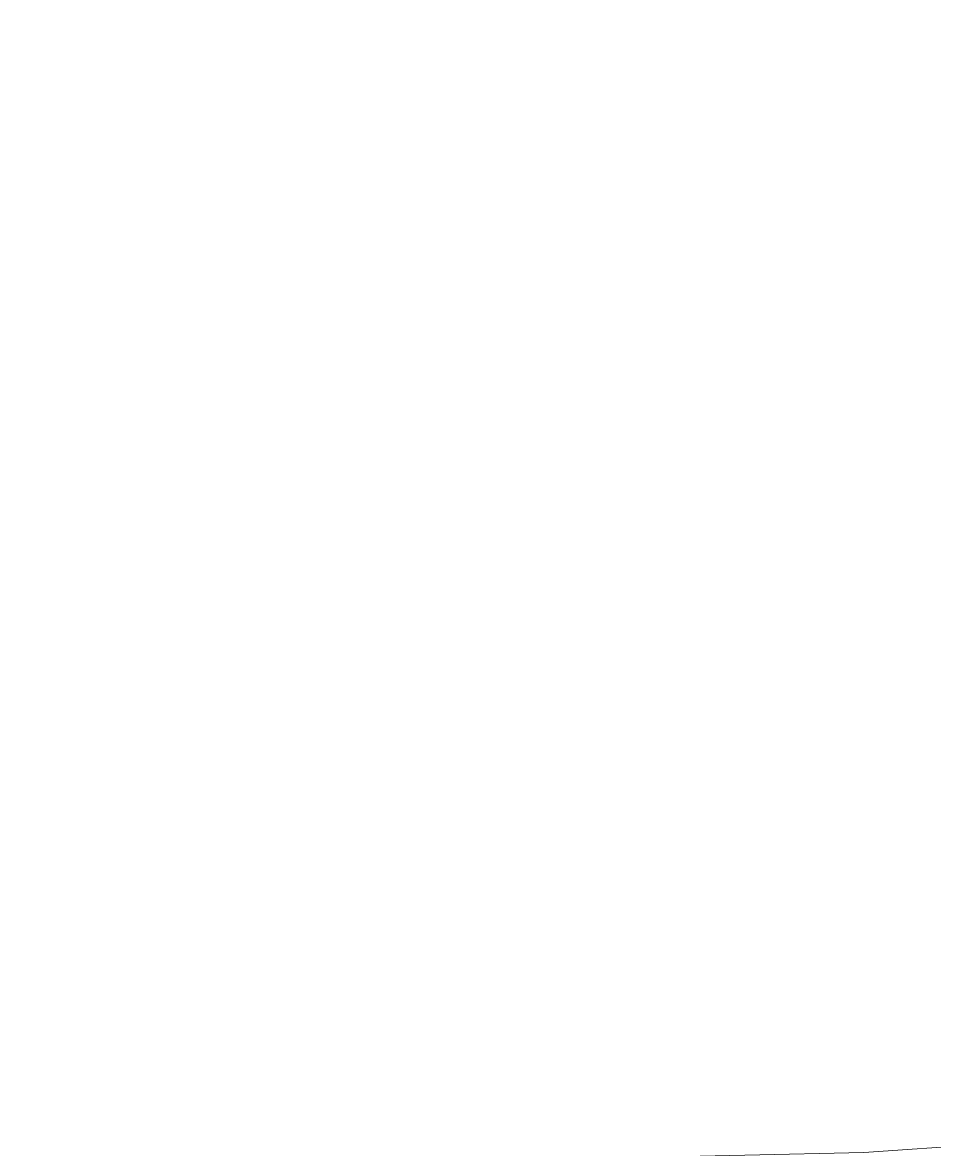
# Model space of a CAD drawing. Header units: millimetres. Extents: x -199 to 251, y -179 to 271.
# Drawn here: x 83.036 to 86.351, y -111.353 to -107.257 of the extents above; entities that cross this region are included whole.
import ezdxf

# ---------------------------------------------------------------- set-up
doc = ezdxf.new("R2010")
doc.units = ezdxf.units.MM
doc.header["$MEASUREMENT"] = 0
doc.layers.add('Camada 1', color=7, linetype='Continuous')

msp = doc.modelspace()

# ---------------------------------------------------------------- linework, layer by layer
at = {"layer": 'Camada 1', "color": 250, "lineweight": 18}
msp.add_open_spline([(95.1822, -108.6536), (95.1822, -108.6536), (95.3412, -108.3294), (95.3412, -108.3294), (95.3412, -108.3294), (95.3412, -108.3294), (95.4387, -108.0319), (95.4387, -108.0319), (95.4387, -108.0319), (95.4387, -108.0319), (95.4627, -107.8951), (95.4627, -107.8951), (95.4627, -107.8951), (95.4627, -107.8951), (95.4695, -107.7671), (95.4695, -107.7671), (95.4695, -107.7671), (95.4695, -107.7671), (95.4581, -107.6488), (95.4581, -107.6488), (95.4581, -107.6488), (95.4581, -107.6488), (95.428, -107.5408), (95.428, -107.5408), (95.428, -107.5408), (95.428, -107.5408), (95.3786, -107.444), (95.3786, -107.444), (95.3786, -107.444), (95.3786, -107.444), (95.3091, -107.3591), (95.3091, -107.3591), (95.3091, -107.3591), (95.3091, -107.3591), (95.1966, -107.2889), (95.1966, -107.2889), (95.1966, -107.2889), (95.1966, -107.2889), (95.0446, -107.2572), (95.0446, -107.2572), (95.0446, -107.2572), (95.0446, -107.2572), (94.8597, -107.262), (94.8597, -107.262), (94.8597, -107.262), (94.8597, -107.262), (94.6488, -107.3018), (94.6488, -107.3018), (94.6488, -107.3018), (94.6488, -107.3018), (94.4185, -107.3747), (94.4185, -107.3747), (94.4185, -107.3747), (94.4185, -107.3747), (94.1754, -107.4791), (94.1754, -107.4791), (94.1754, -107.4791), (94.1754, -107.4791), (93.9264, -107.6132), (93.9264, -107.6132), (93.9264, -107.6132), (93.9264, -107.6132), (93.6781, -107.7753), (93.6781, -107.7753), (93.6781, -107.7753), (93.6781, -107.7753), (92.2944, -108.7409), (92.2944, -108.7409), (92.2944, -108.7409), (92.2944, -108.7409), (91.0868, -109.529), (91.0868, -109.529), (91.0868, -109.529), (91.0868, -109.529), (90.5385, -109.8613), (90.5385, -109.8613), (90.5385, -109.8613), (90.5385, -109.8613), (90.0217, -110.1548), (90.0217, -110.1548), (90.0217, -110.1548), (90.0217, -110.1548), (89.5321, -110.4115), (89.5321, -110.4115), (89.5321, -110.4115), (89.5321, -110.4115), (89.0657, -110.6332), (89.0657, -110.6332), (89.0657, -110.6332), (89.0657, -110.6332), (88.618, -110.8218), (88.618, -110.8218), (88.618, -110.8218), (88.618, -110.8218), (88.1851, -110.9792), (88.1851, -110.9792), (88.1851, -110.9792), (88.1851, -110.9792), (87.7627, -111.1073), (87.7627, -111.1073), (87.7627, -111.1073), (87.7627, -111.1073), (87.3466, -111.208), (87.3466, -111.208), (87.3466, -111.208), (87.3466, -111.208), (86.9326, -111.2831), (86.9326, -111.2831), (86.9326, -111.2831), (86.9326, -111.2831), (86.5164, -111.3345), (86.5164, -111.3345), (86.5164, -111.3345), (86.5164, -111.3345), (86.0941, -111.3641), (86.0941, -111.3641), (86.0941, -111.3641), (86.0941, -111.3641), (85.6613, -111.3738), (85.6613, -111.3738), (85.6613, -111.3738), (85.6613, -111.3738), (85.0128, -111.3889), (85.0128, -111.3889), (85.0128, -111.3889), (85.0128, -111.3889), (84.4641, -111.4337), (84.4641, -111.4337), (84.4641, -111.4337), (84.4641, -111.4337), (84.0108, -111.5097), (84.0108, -111.5097), (84.0108, -111.5097), (84.0108, -111.5097), (83.6491, -111.6186), (83.6491, -111.6186), (83.6491, -111.6186), (83.6491, -111.6186), (83.5013, -111.6859), (83.5013, -111.6859), (83.5013, -111.6859), (83.5013, -111.6859), (83.3749, -111.762), (83.3749, -111.762), (83.3749, -111.762), (83.3749, -111.762), (83.2693, -111.8472), (83.2693, -111.8472), (83.2693, -111.8472), (83.2693, -111.8472), (83.184, -111.9416), (83.184, -111.9416), (83.184, -111.9416), (83.184, -111.9416), (83.1186, -112.0454), (83.1186, -112.0454), (83.1186, -112.0454), (83.1186, -112.0454), (83.0725, -112.1588), (83.0725, -112.1588), (83.0725, -112.1588), (83.0725, -112.1588), (83.0451, -112.2821), (83.0451, -112.2821), (83.0451, -112.2821), (83.0451, -112.2821), (83.0362, -112.4154), (83.0362, -112.4154), (83.0362, -112.4154), (83.0362, -112.4154), (83.0592, -112.8188), (83.0592, -112.8188), (83.0592, -112.8188), (83.0592, -112.8188), (83.1221, -113.1491), (83.1221, -113.1491), (83.1221, -113.1491), (83.1221, -113.1491), (83.1654, -113.2763), (83.1654, -113.2763), (83.1654, -113.2763), (83.1654, -113.2763), (83.2151, -113.3724), (83.2151, -113.3724), (83.2151, -113.3724), (83.2151, -113.3724), (83.27, -113.4331), (83.27, -113.4331), (83.27, -113.4331), (83.27, -113.4331), (83.3288, -113.4543), (83.3288, -113.4543), (83.3288, -113.4543), (83.3288, -113.4543), (83.516, -113.4751), (83.516, -113.4751), (83.516, -113.4751), (83.516, -113.4751), (83.8095, -113.5317), (83.8095, -113.5317), (83.8095, -113.5317), (83.8095, -113.5317), (84.5538, -113.7182), (84.5538, -113.7182), (84.5538, -113.7182), (84.5538, -113.7182), (84.7932, -113.7744), (84.7932, -113.7744), (84.7932, -113.7744), (84.7932, -113.7744), (85.0497, -113.812), (85.0497, -113.812), (85.0497, -113.812), (85.0497, -113.812), (85.3242, -113.8309), (85.3242, -113.8309), (85.3242, -113.8309), (85.3242, -113.8309), (85.6174, -113.8309), (85.6174, -113.8309), (85.6174, -113.8309), (85.6174, -113.8309), (85.9301, -113.8117), (85.9301, -113.8117), (85.9301, -113.8117), (85.9301, -113.8117), (86.2632, -113.7731), (86.2632, -113.7731), (86.2632, -113.7731), (86.2632, -113.7731), (86.6176, -113.7151), (86.6176, -113.7151), (86.6176, -113.7151), (86.6176, -113.7151), (86.9939, -113.6374), (86.9939, -113.6374), (86.9939, -113.6374), (86.9939, -113.6374), (87.8159, -113.4222), (87.8159, -113.4222), (87.8159, -113.4222), (87.8159, -113.4222), (88.736, -113.1259), (88.736, -113.1259), (88.736, -113.1259), (88.736, -113.1259), (89.7605, -112.7472), (89.7605, -112.7472), (89.7605, -112.7472), (89.7605, -112.7472), (90.8961, -112.2846), (90.8961, -112.2846), (90.8961, -112.2846), (90.8961, -112.2846), (91.3805, -112.0584), (91.3805, -112.0584), (91.3805, -112.0584), (91.3805, -112.0584), (91.8618, -111.7936), (91.8618, -111.7936), (91.8618, -111.7936), (91.8618, -111.7936), (92.3349, -111.4962), (92.3349, -111.4962), (92.3349, -111.4962), (92.3349, -111.4962), (92.7943, -111.172), (92.7943, -111.172), (92.7943, -111.172), (92.7943, -111.172), (93.2348, -110.8271), (93.2348, -110.8271), (93.2348, -110.8271), (93.2348, -110.8271), (93.6511, -110.4674), (93.6511, -110.4674), (93.6511, -110.4674), (93.6511, -110.4674), (94.0377, -110.0987), (94.0377, -110.0987), (94.0377, -110.0987), (94.0377, -110.0987), (94.3895, -109.727), (94.3895, -109.727), (94.3895, -109.727), (94.3895, -109.727), (94.7011, -109.3583), (94.7011, -109.3583), (94.7011, -109.3583), (94.7011, -109.3583), (94.967, -108.9985), (94.967, -108.9985), (94.967, -108.9985), (94.967, -108.9985), (95.1822, -108.6536), (95.1822, -108.6536)], degree=3, knots=[0, 0, 0, 0, 0.0133333333333333, 0.0133333333333333, 0.0133333333333333, 0.0133333333333333, 0.0266666666666667, 0.0266666666666667, 0.0266666666666667, 0.0266666666666667, 0.04, 0.04, 0.04, 0.04, 0.0533333333333333, 0.0533333333333333, 0.0533333333333333, 0.0533333333333333, 0.0666666666666667, 0.0666666666666667, 0.0666666666666667, 0.0666666666666667, 0.08, 0.08, 0.08, 0.08, 0.0933333333333333, 0.0933333333333333, 0.0933333333333333, 0.0933333333333333, 0.1066666666666667, 0.1066666666666667, 0.1066666666666667, 0.1066666666666667, 0.12, 0.12, 0.12, 0.12, 0.1333333333333333, 0.1333333333333333, 0.1333333333333333, 0.1333333333333333, 0.1466666666666667, 0.1466666666666667, 0.1466666666666667, 0.1466666666666667, 0.16, 0.16, 0.16, 0.16, 0.1733333333333333, 0.1733333333333333, 0.1733333333333333, 0.1733333333333333, 0.1866666666666667, 0.1866666666666667, 0.1866666666666667, 0.1866666666666667, 0.2, 0.2, 0.2, 0.2, 0.2133333333333333, 0.2133333333333333, 0.2133333333333333, 0.2133333333333333, 0.2266666666666667, 0.2266666666666667, 0.2266666666666667, 0.2266666666666667, 0.24, 0.24, 0.24, 0.24, 0.2533333333333334, 0.2533333333333334, 0.2533333333333334, 0.2533333333333334, 0.2666666666666667, 0.2666666666666667, 0.2666666666666667, 0.2666666666666667, 0.28, 0.28, 0.28, 0.28, 0.2933333333333333, 0.2933333333333333, 0.2933333333333333, 0.2933333333333333, 0.3066666666666666, 0.3066666666666666, 0.3066666666666666, 0.3066666666666666, 0.32, 0.32, 0.32, 0.32, 0.3333333333333333, 0.3333333333333333, 0.3333333333333333, 0.3333333333333333, 0.3466666666666667, 0.3466666666666667, 0.3466666666666667, 0.3466666666666667, 0.36, 0.36, 0.36, 0.36, 0.3733333333333334, 0.3733333333333334, 0.3733333333333334, 0.3733333333333334, 0.3866666666666667, 0.3866666666666667, 0.3866666666666667, 0.3866666666666667, 0.4, 0.4, 0.4, 0.4, 0.4133333333333333, 0.4133333333333333, 0.4133333333333333, 0.4133333333333333, 0.4266666666666667, 0.4266666666666667, 0.4266666666666667, 0.4266666666666667, 0.44, 0.44, 0.44, 0.44, 0.4533333333333333, 0.4533333333333333, 0.4533333333333333, 0.4533333333333333, 0.4666666666666667, 0.4666666666666667, 0.4666666666666667, 0.4666666666666667, 0.48, 0.48, 0.48, 0.48, 0.4933333333333333, 0.4933333333333333, 0.4933333333333333, 0.4933333333333333, 0.5066666666666667, 0.5066666666666667, 0.5066666666666667, 0.5066666666666667, 0.52, 0.52, 0.52, 0.52, 0.5333333333333333, 0.5333333333333333, 0.5333333333333333, 0.5333333333333333, 0.5466666666666666, 0.5466666666666666, 0.5466666666666666, 0.5466666666666666, 0.56, 0.56, 0.56, 0.56, 0.5733333333333334, 0.5733333333333334, 0.5733333333333334, 0.5733333333333334, 0.5866666666666667, 0.5866666666666667, 0.5866666666666667, 0.5866666666666667, 0.6, 0.6, 0.6, 0.6, 0.6133333333333333, 0.6133333333333333, 0.6133333333333333, 0.6133333333333333, 0.6266666666666667, 0.6266666666666667, 0.6266666666666667, 0.6266666666666667, 0.64, 0.64, 0.64, 0.64, 0.6533333333333333, 0.6533333333333333, 0.6533333333333333, 0.6533333333333333, 0.6666666666666666, 0.6666666666666666, 0.6666666666666666, 0.6666666666666666, 0.68, 0.68, 0.68, 0.68, 0.6933333333333334, 0.6933333333333334, 0.6933333333333334, 0.6933333333333334, 0.7066666666666667, 0.7066666666666667, 0.7066666666666667, 0.7066666666666667, 0.72, 0.72, 0.72, 0.72, 0.7333333333333333, 0.7333333333333333, 0.7333333333333333, 0.7333333333333333, 0.7466666666666667, 0.7466666666666667, 0.7466666666666667, 0.7466666666666667, 0.76, 0.76, 0.76, 0.76, 0.7733333333333333, 0.7733333333333333, 0.7733333333333333, 0.7733333333333333, 0.7866666666666666, 0.7866666666666666, 0.7866666666666666, 0.7866666666666666, 0.8, 0.8, 0.8, 0.8, 0.8133333333333334, 0.8133333333333334, 0.8133333333333334, 0.8133333333333334, 0.8266666666666667, 0.8266666666666667, 0.8266666666666667, 0.8266666666666667, 0.84, 0.84, 0.84, 0.84, 0.8533333333333334, 0.8533333333333334, 0.8533333333333334, 0.8533333333333334, 0.8666666666666667, 0.8666666666666667, 0.8666666666666667, 0.8666666666666667, 0.88, 0.88, 0.88, 0.88, 0.8933333333333333, 0.8933333333333333, 0.8933333333333333, 0.8933333333333333, 0.9066666666666666, 0.9066666666666666, 0.9066666666666666, 0.9066666666666666, 0.92, 0.92, 0.92, 0.92, 0.9333333333333333, 0.9333333333333333, 0.9333333333333333, 0.9333333333333333, 0.9466666666666667, 0.9466666666666667, 0.9466666666666667, 0.9466666666666667, 0.96, 0.96, 0.96, 0.96, 0.9733333333333334, 0.9733333333333334, 0.9733333333333334, 0.9733333333333334, 1, 1, 1, 1], dxfattribs=at)

doc.saveas('drawing.dxf')
